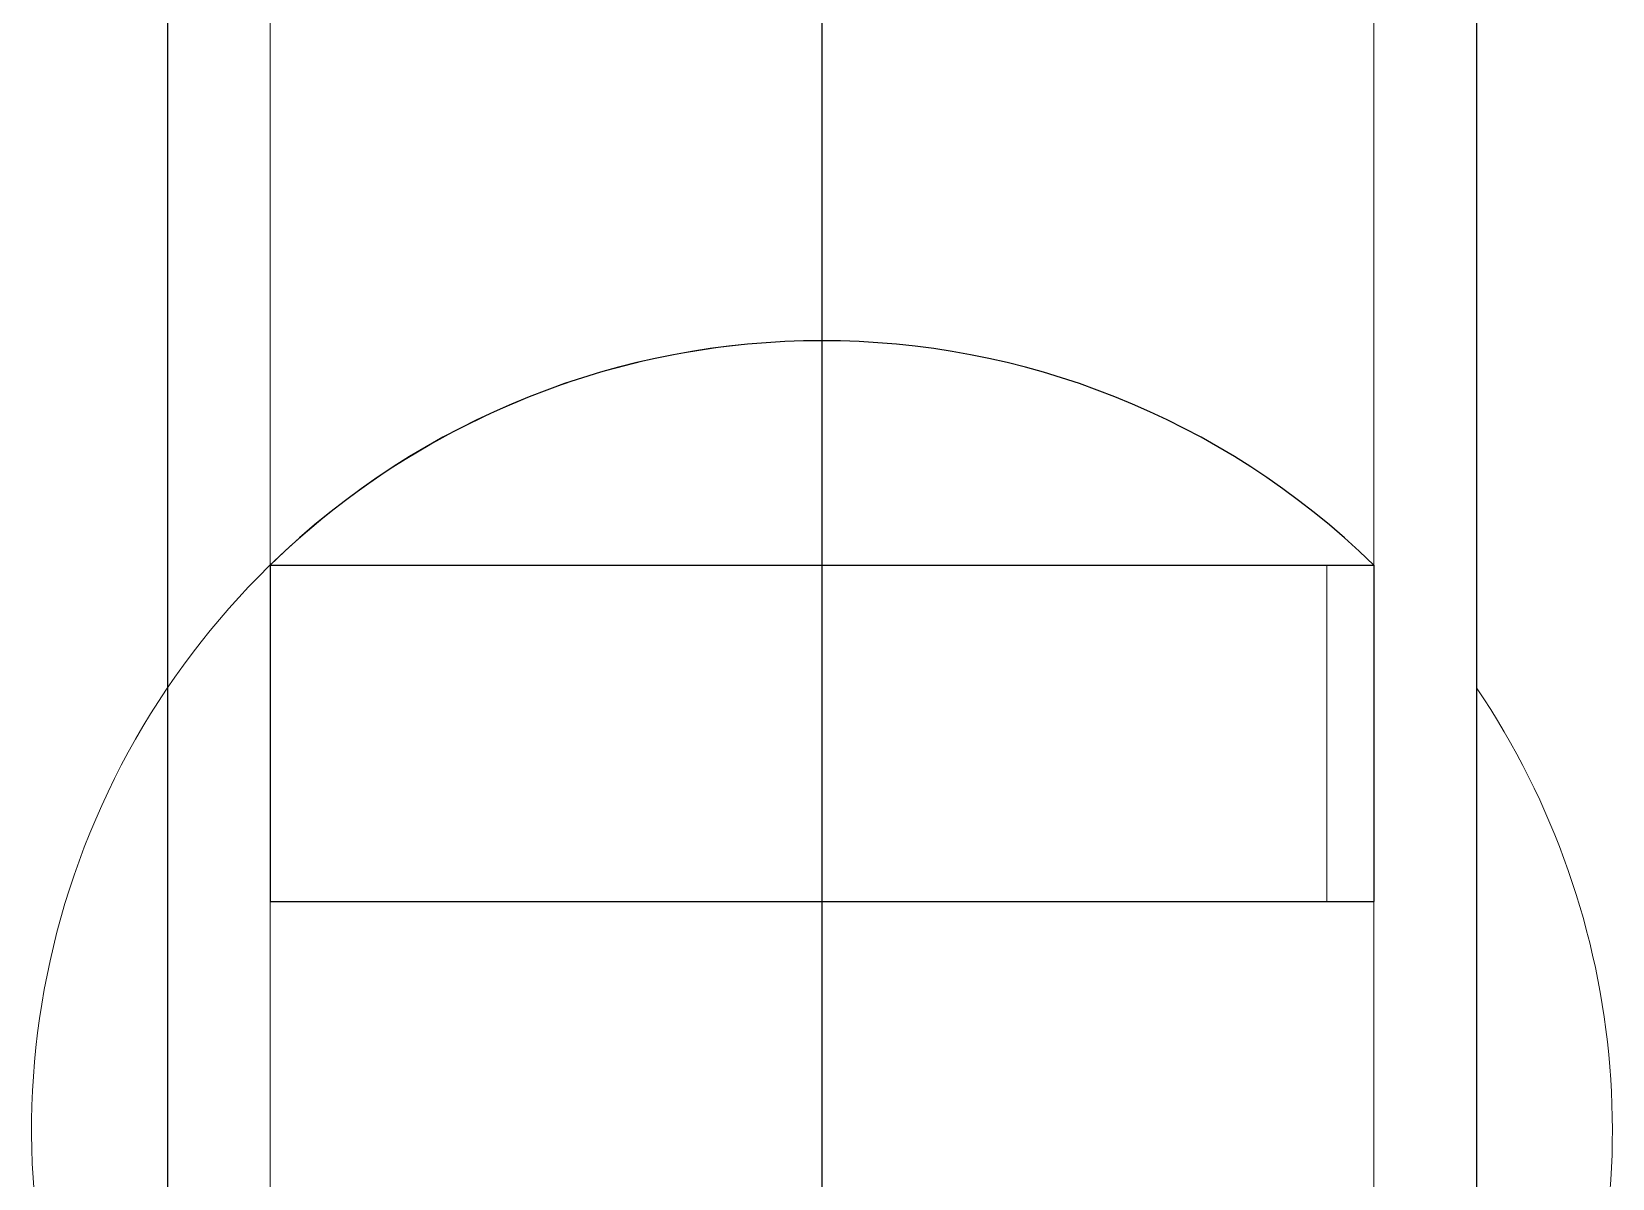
# Model space of a CAD drawing. Header units: millimetres. Extents: x 2148 to 2681, y 758 to 986.
# Drawn here: x 2191.66767 to 2191.67549, y 881.20891 to 881.21459 of the extents above; entities that cross this region are included whole.
import ezdxf

# ---------------------------------------------------------------- set-up
doc = ezdxf.new("R2010")
doc.units = ezdxf.units.MM
doc.layers.add('0.4', color=121, linetype='Continuous')
doc.layers.add('contrucion line05', color=86, linetype='Continuous')

msp = doc.modelspace()

# ---------------------------------------------------------------- linework, layer by layer
at = {"layer": '0.4', "color": 86, "lineweight": 0, "ltscale": 0.5}
for p, q in [((2191.67158180693, 881.2306534412778, -1.32550823137955e-08), (2191.67158180693, 881.2130608926522, -1.325508133636818e-08)), ((2191.67158180693, 881.2306534412778, -1.32550823137955e-08), (2191.67158180693, 881.2130608926522, -1.325508133636818e-08)), ((2191.67158180693, 881.2306534412778, -1.32550823137955e-08), (2191.67158180693, 881.2130608926522, -1.325508133636818e-08)), ((2191.67158180693, 881.2306534412778, -1.32550823137955e-08), (2191.67158180693, 881.2130608926522, -1.325508133636818e-08)), ((2191.67158180693, 881.2306534412778, -1.32550823137955e-08), (2191.67158180693, 881.2130608926522, -1.325508133636818e-08)), ((2191.67158180693, 881.2306534412778, -1.32550823137955e-08), (2191.67158180693, 881.2130608926522, -1.325508133636818e-08)), ((2191.67158180693, 881.2306534412778, -1.32550823137955e-08), (2191.67158180693, 881.2130608926522, -1.325508133636818e-08)), ((2191.67158180693, 881.2306534412778, -1.32550823137955e-08), (2191.67158180693, 881.2130608926522, -1.325508133636818e-08)), ((2191.67158180693, 881.2306534412778, -1.32550823137955e-08), (2191.67158180693, 881.2130608926522, -1.325508133636818e-08)), ((2191.67158180693, 881.2306534412778, -1.32550823137955e-08), (2191.67158180693, 881.2130608926522, -1.325508133636818e-08)), ((2191.674822539566, 881.2113408798026, -1.325771655243774e-08), (2191.674822539566, 881.2306534412778, -1.325771762542774e-08)), ((2191.674822539566, 881.2113408798026, -1.325771655243774e-08), (2191.674822539566, 881.2306534412778, -1.325771762542774e-08)), ((2191.674822539566, 881.2113408798026, -1.325771655243774e-08), (2191.674822539566, 881.2306534412778, -1.325771762542774e-08)), ((2191.674822539566, 881.2113408798026, -1.325771655243774e-08), (2191.674822539566, 881.2306534412778, -1.325771762542774e-08)), ((2191.674822539566, 881.2113408798026, -1.325771655243774e-08), (2191.674822539566, 881.2306534412778, -1.325771762542774e-08)), ((2191.674822539566, 881.2113408798026, -1.325771655243774e-08), (2191.674822539566, 881.2306534412778, -1.325771762542774e-08)), ((2191.674822539566, 881.2113408798026, -1.325771655243774e-08), (2191.674822539566, 881.2306534412778, -1.325771762542774e-08)), ((2191.674822539566, 881.2113408798026, -1.325771655243774e-08), (2191.674822539566, 881.2306534412778, -1.325771762542774e-08)), ((2191.674822539566, 881.2113408798026, -1.325771655243774e-08), (2191.674822539566, 881.2306534412778, -1.325771762542774e-08)), ((2191.674822539566, 881.2113408798026, -1.325771655243774e-08), (2191.674822539566, 881.2306534412778, -1.325771762542774e-08)), ((2191.668850332275, 881.2208386509881, -1.325286057725725e-08), (2191.668850332275, 881.2013942551563, -1.325285949694296e-08)), ((2191.668850332275, 881.2208386509881, -1.325286057725725e-08), (2191.668850332275, 881.2013942551563, -1.325285949694296e-08)), ((2191.668850332275, 881.2208386509881, -1.325286057725725e-08), (2191.668850332275, 881.2013942551563, -1.325285949694296e-08)), ((2191.668850332275, 881.2208386509881, -1.325286057725725e-08), (2191.668850332275, 881.2013942551563, -1.325285949694296e-08)), ((2191.668850332275, 881.2208386509881, -1.325286057725725e-08), (2191.668850332275, 881.2013942551563, -1.325285949694296e-08)), ((2191.668850332275, 881.2208386509881, -1.325286057725725e-08), (2191.668850332275, 881.2013942551563, -1.325285949694296e-08)), ((2191.668850332275, 881.2208386509881, -1.325286057725725e-08), (2191.668850332275, 881.2013942551563, -1.325285949694296e-08)), ((2191.668850332275, 881.2208386509881, -1.325286057725725e-08), (2191.668850332275, 881.2013942551563, -1.325285949694296e-08)), ((2191.668850332275, 881.2208386509881, -1.325286057725725e-08), (2191.668850332275, 881.2013942551563, -1.325285949694296e-08)), ((2191.668850332275, 881.2208386509881, -1.325286057725725e-08), (2191.668850332275, 881.2013942551563, -1.325285949694296e-08)), ((2191.674313281585, 881.2119497843229, -1.325730246587222e-08), (2191.674313281585, 881.2208386509877, -1.325730295973033e-08)), ((2191.674313281585, 881.2119497843229, -1.325730246587222e-08), (2191.674313281585, 881.2208386509877, -1.325730295973033e-08)), ((2191.674313281585, 881.2119497843229, -1.325730246587222e-08), (2191.674313281585, 881.2208386509877, -1.325730295973033e-08)), ((2191.674313281585, 881.2119497843229, -1.325730246587222e-08), (2191.674313281585, 881.2208386509877, -1.325730295973033e-08)), ((2191.674313281585, 881.2119497843229, -1.325730246587222e-08), (2191.674313281585, 881.2208386509877, -1.325730295973033e-08)), ((2191.674313281585, 881.2119497843229, -1.325730246587222e-08), (2191.674313281585, 881.2208386509877, -1.325730295973033e-08)), ((2191.674313281585, 881.2119497843229, -1.325730246587222e-08), (2191.674313281585, 881.2208386509877, -1.325730295973033e-08)), ((2191.674313281585, 881.2119497843229, -1.325730246587222e-08), (2191.674313281585, 881.2208386509877, -1.325730295973033e-08)), ((2191.674313281585, 881.2119497843229, -1.325730246587222e-08), (2191.674313281585, 881.2208386509877, -1.325730295973033e-08)), ((2191.674313281585, 881.2119497843229, -1.325730246587222e-08), (2191.674313281585, 881.2208386509877, -1.325730295973033e-08)), ((2191.674081800675, 881.2102831218214, -1.325711413672279e-08), (2191.674081800675, 881.2119497843229, -1.325711422932108e-08)), ((2191.674081800675, 881.2119497843229, -1.325711422932108e-08), (2191.674313281585, 881.2119497843229, -1.325730246587222e-08)), ((2191.674081800675, 881.2102831218214, -1.325711413672279e-08), (2191.674081800675, 881.2119497843229, -1.325711422932108e-08)), ((2191.674081800675, 881.2119497843229, -1.325711422932108e-08), (2191.674313281585, 881.2119497843229, -1.325730246587222e-08)), ((2191.674081800675, 881.2102831218214, -1.325711413672279e-08), (2191.674081800675, 881.2119497843229, -1.325711422932108e-08)), ((2191.674081800675, 881.2119497843229, -1.325711422932108e-08), (2191.674313281585, 881.2119497843229, -1.325730246587222e-08)), ((2191.674081800675, 881.2102831218214, -1.325711413672279e-08), (2191.674081800675, 881.2119497843229, -1.325711422932108e-08)), ((2191.674081800675, 881.2119497843229, -1.325711422932108e-08), (2191.674313281585, 881.2119497843229, -1.325730246587222e-08)), ((2191.674081800675, 881.2102831218214, -1.325711413672279e-08), (2191.674081800675, 881.2119497843229, -1.325711422932108e-08)), ((2191.674081800675, 881.2119497843229, -1.325711422932108e-08), (2191.674313281585, 881.2119497843229, -1.325730246587222e-08)), ((2191.674081800675, 881.2102831218214, -1.325711413672279e-08), (2191.674081800675, 881.2119497843229, -1.325711422932108e-08)), ((2191.674081800675, 881.2119497843229, -1.325711422932108e-08), (2191.674313281585, 881.2119497843229, -1.325730246587222e-08)), ((2191.674081800675, 881.2102831218214, -1.325711413672279e-08), (2191.674081800675, 881.2119497843229, -1.325711422932108e-08)), ((2191.674081800675, 881.2119497843229, -1.325711422932108e-08), (2191.674313281585, 881.2119497843229, -1.325730246587222e-08)), ((2191.674081800675, 881.2102831218214, -1.325711413672279e-08), (2191.674081800675, 881.2119497843229, -1.325711422932108e-08)), ((2191.674081800675, 881.2119497843229, -1.325711422932108e-08), (2191.674313281585, 881.2119497843229, -1.325730246587222e-08)), ((2191.674081800675, 881.2102831218214, -1.325711413672279e-08), (2191.674081800675, 881.2119497843229, -1.325711422932108e-08)), ((2191.674081800675, 881.2119497843229, -1.325711422932108e-08), (2191.674313281585, 881.2119497843229, -1.325730246587222e-08)), ((2191.674081800675, 881.2102831218214, -1.325711413672279e-08), (2191.674081800675, 881.2119497843229, -1.325711422932108e-08)), ((2191.674081800675, 881.2119497843229, -1.325711422932108e-08), (2191.674313281585, 881.2119497843229, -1.325730246587222e-08)), ((2191.674313281585, 881.2013942551563, -1.325730187941583e-08), (2191.674313281585, 881.2119497843229, -1.325730246587222e-08)), ((2191.674313281585, 881.2119497843229, -1.325730246587222e-08), (2191.674313281585, 881.2102831218214, -1.325730237327373e-08)), ((2191.674313281585, 881.2013942551563, -1.325730187941583e-08), (2191.674313281585, 881.2119497843229, -1.325730246587222e-08)), ((2191.674313281585, 881.2119497843229, -1.325730246587222e-08), (2191.674313281585, 881.2102831218214, -1.325730237327373e-08)), ((2191.674313281585, 881.2013942551563, -1.325730187941583e-08), (2191.674313281585, 881.2119497843229, -1.325730246587222e-08)), ((2191.674313281585, 881.2119497843229, -1.325730246587222e-08), (2191.674313281585, 881.2102831218214, -1.325730237327373e-08)), ((2191.674313281585, 881.2013942551563, -1.325730187941583e-08), (2191.674313281585, 881.2119497843229, -1.325730246587222e-08)), ((2191.674313281585, 881.2119497843229, -1.325730246587222e-08), (2191.674313281585, 881.2102831218214, -1.325730237327373e-08)), ((2191.674313281585, 881.2013942551563, -1.325730187941583e-08), (2191.674313281585, 881.2119497843229, -1.325730246587222e-08)), ((2191.674313281585, 881.2119497843229, -1.325730246587222e-08), (2191.674313281585, 881.2102831218214, -1.325730237327373e-08)), ((2191.674313281585, 881.2013942551563, -1.325730187941583e-08), (2191.674313281585, 881.2119497843229, -1.325730246587222e-08)), ((2191.674313281585, 881.2119497843229, -1.325730246587222e-08), (2191.674313281585, 881.2102831218214, -1.325730237327373e-08)), ((2191.674313281585, 881.2013942551563, -1.325730187941583e-08), (2191.674313281585, 881.2119497843229, -1.325730246587222e-08)), ((2191.674313281585, 881.2119497843229, -1.325730246587222e-08), (2191.674313281585, 881.2102831218214, -1.325730237327373e-08)), ((2191.674313281585, 881.2013942551563, -1.325730187941583e-08), (2191.674313281585, 881.2119497843229, -1.325730246587222e-08)), ((2191.674313281585, 881.2119497843229, -1.325730246587222e-08), (2191.674313281585, 881.2102831218214, -1.325730237327373e-08)), ((2191.674313281585, 881.2013942551563, -1.325730187941583e-08), (2191.674313281585, 881.2119497843229, -1.325730246587222e-08)), ((2191.674313281585, 881.2119497843229, -1.325730246587222e-08), (2191.674313281585, 881.2102831218214, -1.325730237327373e-08)), ((2191.674313281585, 881.2013942551563, -1.325730187941583e-08), (2191.674313281585, 881.2119497843229, -1.325730246587222e-08)), ((2191.674313281585, 881.2119497843229, -1.325730246587222e-08), (2191.674313281585, 881.2102831218214, -1.325730237327373e-08)), ((2191.674313281585, 881.2102831218214, -1.325730237327373e-08), (2191.674081800675, 881.2102831218214, -1.325711413672279e-08)), ((2191.674313281585, 881.2102831218214, -1.325730237327373e-08), (2191.674081800675, 881.2102831218214, -1.325711413672279e-08)), ((2191.674313281585, 881.2102831218214, -1.325730237327373e-08), (2191.674081800675, 881.2102831218214, -1.325711413672279e-08)), ((2191.674313281585, 881.2102831218214, -1.325730237327373e-08), (2191.674081800675, 881.2102831218214, -1.325711413672279e-08)), ((2191.674313281585, 881.2102831218214, -1.325730237327373e-08), (2191.674081800675, 881.2102831218214, -1.325711413672279e-08)), ((2191.674313281585, 881.2102831218214, -1.325730237327373e-08), (2191.674081800675, 881.2102831218214, -1.325711413672279e-08)), ((2191.674313281585, 881.2102831218214, -1.325730237327373e-08), (2191.674081800675, 881.2102831218214, -1.325711413672279e-08)), ((2191.674313281585, 881.2102831218214, -1.325730237327373e-08), (2191.674081800675, 881.2102831218214, -1.325711413672279e-08)), ((2191.674313281585, 881.2102831218214, -1.325730237327373e-08), (2191.674081800675, 881.2102831218214, -1.325711413672279e-08)), ((2191.674313281585, 881.2102831218214, -1.325730237327373e-08), (2191.674081800675, 881.2102831218214, -1.325711413672279e-08))]:
    msp.add_line(p, q, dxfattribs=at)
for start, end in [(90, 225.7290162343769), (90, 225.7290162343769), (90, 225.7290162343769), (90, 225.7290162343769), (90, 225.7290162343769), (90, 225.7290162343769), (90, 225.7290162343769), (90, 225.7290162343769), (90, 225.7290162343769), (90, 225.7290162343769), (335.1800397227257, 34.08591042570976), (335.1800397227257, 34.08591042570976), (335.1800397227257, 34.08591042570976), (335.1800397227257, 34.08591042570976), (335.1800397227257, 34.08591042570976), (335.1800397227257, 34.08591042570976), (335.1800397227257, 34.08591042570976), (335.1800397227257, 34.08591042570976), (335.1800397227257, 34.08591042570976), (335.1800397227257, 34.08591042570976)]:
    msp.add_arc((2191.67158180693, 881.2091479008956, 1.76902594165509e-06), 0.003912991760613785, start, end, dxfattribs=at)
at = {"layer": 'contrucion line05', "ltscale": 0.5}
for p, q in [((2191.67158180693, 881.1929383437813, -1.325508021837575e-08), (2191.67158180693, 881.2442379328708, -1.32550830685387e-08)), ((2191.67158180693, 881.1929383437813, -1.325508021837575e-08), (2191.67158180693, 881.2442379328708, -1.32550830685387e-08)), ((2191.67158180693, 881.1929383437813, -1.325508021837575e-08), (2191.67158180693, 881.2442379328708, -1.32550830685387e-08)), ((2191.67158180693, 881.1929383437813, -1.325508021837575e-08), (2191.67158180693, 881.2442379328708, -1.32550830685387e-08)), ((2191.67158180693, 881.1929383437813, -1.325508021837575e-08), (2191.67158180693, 881.2442379328708, -1.32550830685387e-08)), ((2191.67158180693, 881.1929383437813, -1.325508021837575e-08), (2191.67158180693, 881.2442379328708, -1.32550830685387e-08)), ((2191.67158180693, 881.1929383437813, -1.325508021837575e-08), (2191.67158180693, 881.2442379328708, -1.32550830685387e-08)), ((2191.67158180693, 881.1929383437813, -1.325508021837575e-08), (2191.67158180693, 881.2442379328708, -1.32550830685387e-08)), ((2191.67158180693, 881.1929383437813, -1.325508021837575e-08), (2191.67158180693, 881.2442379328708, -1.32550830685387e-08)), ((2191.67158180693, 881.1929383437813, -1.325508021837575e-08), (2191.67158180693, 881.2442379328708, -1.32550830685387e-08)), ((2191.67158180693, 881.1929383437813, -1.325508021837575e-08), (2191.67158180693, 881.2442379328708, -1.32550830685387e-08)), ((2191.67158180693, 881.1929383437813, -1.325508021837575e-08), (2191.67158180693, 881.2442379328708, -1.32550830685387e-08)), ((2191.67158180693, 881.1929383437813, -1.325508021837575e-08), (2191.67158180693, 881.2442379328708, -1.32550830685387e-08)), ((2191.67158180693, 881.1929383437813, -1.325508021837575e-08), (2191.67158180693, 881.2442379328708, -1.32550830685387e-08)), ((2191.67158180693, 881.1929383437813, -1.325508021837575e-08), (2191.67158180693, 881.2442379328708, -1.32550830685387e-08)), ((2191.67158180693, 881.1929383437813, -1.325508021837575e-08), (2191.67158180693, 881.2442379328708, -1.32550830685387e-08)), ((2191.67158180693, 881.1929383437813, -1.325508021837575e-08), (2191.67158180693, 881.2442379328708, -1.32550830685387e-08)), ((2191.67158180693, 881.1929383437813, -1.325508021837575e-08), (2191.67158180693, 881.2442379328708, -1.32550830685387e-08)), ((2191.67158180693, 881.1929383437813, -1.325508021837575e-08), (2191.67158180693, 881.2442379328708, -1.32550830685387e-08)), ((2191.67158180693, 881.1929383437813, -1.325508021837575e-08), (2191.67158180693, 881.2442379328708, -1.32550830685387e-08)), ((2191.668341074294, 881.2306534412778, -1.325244700216326e-08), (2191.668341074294, 881.1995424079356, -1.325244527366018e-08)), ((2191.668341074294, 881.2306534412778, -1.325244700216326e-08), (2191.668341074294, 881.1995424079356, -1.325244527366018e-08)), ((2191.668341074294, 881.2306534412778, -1.325244700216326e-08), (2191.668341074294, 881.1995424079356, -1.325244527366018e-08)), ((2191.668341074294, 881.2306534412778, -1.325244700216326e-08), (2191.668341074294, 881.1995424079356, -1.325244527366018e-08)), ((2191.668341074294, 881.2306534412778, -1.325244700216326e-08), (2191.668341074294, 881.1995424079356, -1.325244527366018e-08)), ((2191.668341074294, 881.2306534412778, -1.325244700216326e-08), (2191.668341074294, 881.1995424079356, -1.325244527366018e-08)), ((2191.668341074294, 881.2306534412778, -1.325244700216326e-08), (2191.668341074294, 881.1995424079356, -1.325244527366018e-08)), ((2191.668341074294, 881.2306534412778, -1.325244700216326e-08), (2191.668341074294, 881.1995424079356, -1.325244527366018e-08)), ((2191.668341074294, 881.2306534412778, -1.325244700216326e-08), (2191.668341074294, 881.1995424079356, -1.325244527366018e-08)), ((2191.668341074294, 881.2306534412778, -1.325244700216326e-08), (2191.668341074294, 881.1995424079356, -1.325244527366018e-08)), ((2191.674822539566, 881.2306534412778, -1.325771762542774e-08), (2191.674822539566, 881.1995424079354, -1.325771589692445e-08)), ((2191.674822539566, 881.2306534412778, -1.325771762542774e-08), (2191.674822539566, 881.1995424079354, -1.325771589692445e-08)), ((2191.674822539566, 881.2306534412778, -1.325771762542774e-08), (2191.674822539566, 881.1995424079354, -1.325771589692445e-08)), ((2191.674822539566, 881.2306534412778, -1.325771762542774e-08), (2191.674822539566, 881.1995424079354, -1.325771589692445e-08)), ((2191.674822539566, 881.2306534412778, -1.325771762542774e-08), (2191.674822539566, 881.1995424079354, -1.325771589692445e-08)), ((2191.674822539566, 881.2306534412778, -1.325771762542774e-08), (2191.674822539566, 881.1995424079354, -1.325771589692445e-08)), ((2191.674822539566, 881.2306534412778, -1.325771762542774e-08), (2191.674822539566, 881.1995424079354, -1.325771589692445e-08)), ((2191.674822539566, 881.2306534412778, -1.325771762542774e-08), (2191.674822539566, 881.1995424079354, -1.325771589692445e-08)), ((2191.674822539566, 881.2306534412778, -1.325771762542774e-08), (2191.674822539566, 881.1995424079354, -1.325771589692445e-08)), ((2191.674822539566, 881.2306534412778, -1.325771762542774e-08), (2191.674822539566, 881.1995424079354, -1.325771589692445e-08)), ((2191.668850332275, 881.2119497843229, -1.325286008339956e-08), (2191.674313281585, 881.2119497843229, -1.325730246587222e-08)), ((2191.668850332275, 881.2119497843229, -1.325286008339956e-08), (2191.668850332275, 881.2102831218214, -1.325285999080086e-08)), ((2191.668850332275, 881.2119497843229, -1.325286008339956e-08), (2191.674313281585, 881.2119497843229, -1.325730246587222e-08)), ((2191.668850332275, 881.2119497843229, -1.325286008339956e-08), (2191.668850332275, 881.2102831218214, -1.325285999080086e-08)), ((2191.668850332275, 881.2119497843229, -1.325286008339956e-08), (2191.674313281585, 881.2119497843229, -1.325730246587222e-08)), ((2191.668850332275, 881.2119497843229, -1.325286008339956e-08), (2191.668850332275, 881.2102831218214, -1.325285999080086e-08)), ((2191.668850332275, 881.2119497843229, -1.325286008339956e-08), (2191.674313281585, 881.2119497843229, -1.325730246587222e-08)), ((2191.668850332275, 881.2119497843229, -1.325286008339956e-08), (2191.668850332275, 881.2102831218214, -1.325285999080086e-08)), ((2191.668850332275, 881.2119497843229, -1.325286008339956e-08), (2191.674313281585, 881.2119497843229, -1.325730246587222e-08)), ((2191.668850332275, 881.2119497843229, -1.325286008339956e-08), (2191.668850332275, 881.2102831218214, -1.325285999080086e-08)), ((2191.668850332275, 881.2119497843229, -1.325286008339956e-08), (2191.674313281585, 881.2119497843229, -1.325730246587222e-08)), ((2191.668850332275, 881.2119497843229, -1.325286008339956e-08), (2191.668850332275, 881.2102831218214, -1.325285999080086e-08)), ((2191.668850332275, 881.2119497843229, -1.325286008339956e-08), (2191.674313281585, 881.2119497843229, -1.325730246587222e-08)), ((2191.668850332275, 881.2119497843229, -1.325286008339956e-08), (2191.668850332275, 881.2102831218214, -1.325285999080086e-08)), ((2191.668850332275, 881.2119497843229, -1.325286008339956e-08), (2191.674313281585, 881.2119497843229, -1.325730246587222e-08)), ((2191.668850332275, 881.2119497843229, -1.325286008339956e-08), (2191.668850332275, 881.2102831218214, -1.325285999080086e-08)), ((2191.668850332275, 881.2119497843229, -1.325286008339956e-08), (2191.674313281585, 881.2119497843229, -1.325730246587222e-08)), ((2191.668850332275, 881.2119497843229, -1.325286008339956e-08), (2191.668850332275, 881.2102831218214, -1.325285999080086e-08)), ((2191.668850332275, 881.2119497843229, -1.325286008339956e-08), (2191.674313281585, 881.2119497843229, -1.325730246587222e-08)), ((2191.668850332275, 881.2119497843229, -1.325286008339956e-08), (2191.668850332275, 881.2102831218214, -1.325285999080086e-08)), ((2191.674313281585, 881.2119497843229, -1.325730246587222e-08), (2191.674313281585, 881.2102831218214, -1.325730237327373e-08)), ((2191.674313281585, 881.2119497843229, -1.325730246587222e-08), (2191.674313281585, 881.2102831218214, -1.325730237327373e-08)), ((2191.674313281585, 881.2119497843229, -1.325730246587222e-08), (2191.674313281585, 881.2102831218214, -1.325730237327373e-08)), ((2191.674313281585, 881.2119497843229, -1.325730246587222e-08), (2191.674313281585, 881.2102831218214, -1.325730237327373e-08)), ((2191.674313281585, 881.2119497843229, -1.325730246587222e-08), (2191.674313281585, 881.2102831218214, -1.325730237327373e-08)), ((2191.674313281585, 881.2119497843229, -1.325730246587222e-08), (2191.674313281585, 881.2102831218214, -1.325730237327373e-08)), ((2191.674313281585, 881.2119497843229, -1.325730246587222e-08), (2191.674313281585, 881.2102831218214, -1.325730237327373e-08)), ((2191.674313281585, 881.2119497843229, -1.325730246587222e-08), (2191.674313281585, 881.2102831218214, -1.325730237327373e-08)), ((2191.674313281585, 881.2119497843229, -1.325730246587222e-08), (2191.674313281585, 881.2102831218214, -1.325730237327373e-08)), ((2191.674313281585, 881.2119497843229, -1.325730246587222e-08), (2191.674313281585, 881.2102831218214, -1.325730237327373e-08)), ((2191.668850332275, 881.2102831218214, -1.325285999080086e-08), (2191.674313281585, 881.2102831218214, -1.325730237327373e-08)), ((2191.668850332275, 881.2102831218214, -1.325285999080086e-08), (2191.674313281585, 881.2102831218214, -1.325730237327373e-08)), ((2191.668850332275, 881.2102831218214, -1.325285999080086e-08), (2191.674313281585, 881.2102831218214, -1.325730237327373e-08)), ((2191.668850332275, 881.2102831218214, -1.325285999080086e-08), (2191.674313281585, 881.2102831218214, -1.325730237327373e-08)), ((2191.668850332275, 881.2102831218214, -1.325285999080086e-08), (2191.674313281585, 881.2102831218214, -1.325730237327373e-08)), ((2191.668850332275, 881.2102831218214, -1.325285999080086e-08), (2191.674313281585, 881.2102831218214, -1.325730237327373e-08)), ((2191.668850332275, 881.2102831218214, -1.325285999080086e-08), (2191.674313281585, 881.2102831218214, -1.325730237327373e-08)), ((2191.668850332275, 881.2102831218214, -1.325285999080086e-08), (2191.674313281585, 881.2102831218214, -1.325730237327373e-08)), ((2191.668850332275, 881.2102831218214, -1.325285999080086e-08), (2191.674313281585, 881.2102831218214, -1.325730237327373e-08)), ((2191.668850332275, 881.2102831218214, -1.325285999080086e-08), (2191.674313281585, 881.2102831218214, -1.325730237327373e-08))]:
    msp.add_line(p, q, dxfattribs=at)
msp.add_arc((2191.67158180693, 881.2091479008956, 1.76902594165509e-06), 0.003912991760608183, 45.72901623437693, 134.2709837656231, dxfattribs=at)
msp.add_arc((2191.67158180693, 881.2091479008956, 1.76902594165509e-06), 0.003912991760608183, 45.72901623437693, 134.2709837656231, dxfattribs=at)
msp.add_arc((2191.67158180693, 881.2091479008956, 1.76902594165509e-06), 0.003912991760608183, 45.72901623437693, 134.2709837656231, dxfattribs=at)
msp.add_arc((2191.67158180693, 881.2091479008956, 1.76902594165509e-06), 0.003912991760608183, 45.72901623437693, 134.2709837656231, dxfattribs=at)
msp.add_arc((2191.67158180693, 881.2091479008956, 1.76902594165509e-06), 0.003912991760608183, 45.72901623437693, 134.2709837656231, dxfattribs=at)
msp.add_arc((2191.67158180693, 881.2091479008956, 1.76902594165509e-06), 0.003912991760608183, 45.72901623437693, 134.2709837656231, dxfattribs=at)
msp.add_arc((2191.67158180693, 881.2091479008956, 1.76902594165509e-06), 0.003912991760608183, 45.72901623437693, 134.2709837656231, dxfattribs=at)
msp.add_arc((2191.67158180693, 881.2091479008956, 1.76902594165509e-06), 0.003912991760608183, 45.72901623437693, 134.2709837656231, dxfattribs=at)
msp.add_arc((2191.67158180693, 881.2091479008956, 1.76902594165509e-06), 0.003912991760608183, 45.72901623437693, 134.2709837656231, dxfattribs=at)
msp.add_arc((2191.67158180693, 881.2091479008956, 1.76902594165509e-06), 0.003912991760608183, 45.72901623437693, 134.2709837656231, dxfattribs=at)

doc.saveas('drawing.dxf')
